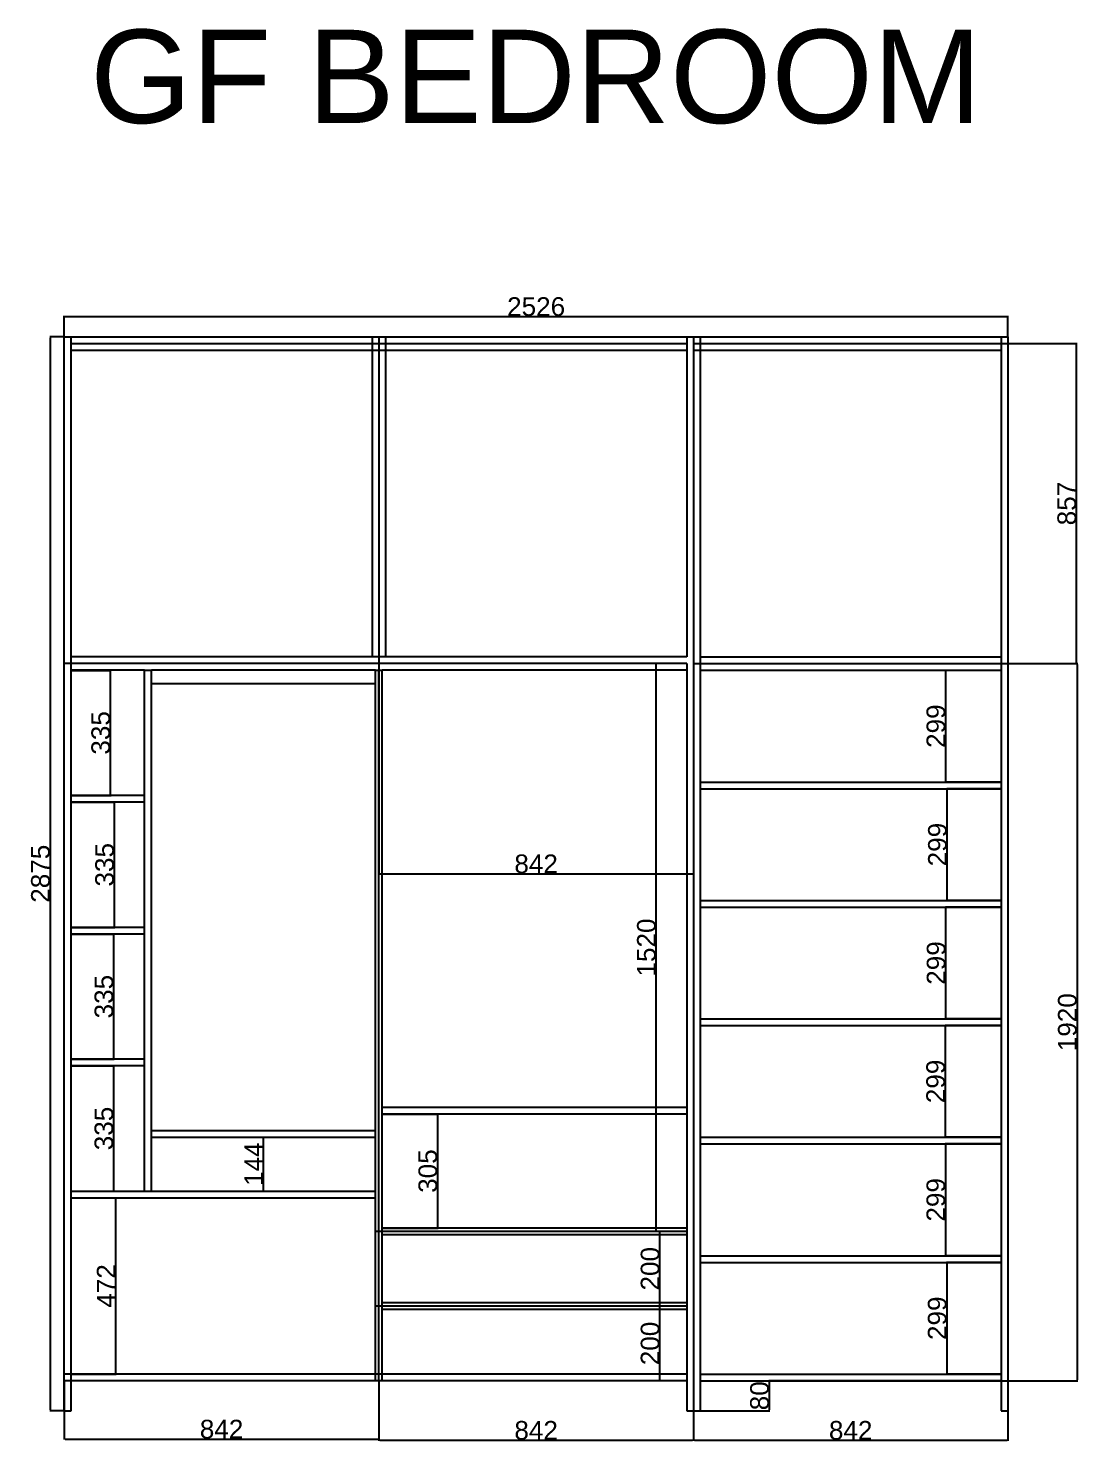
# Model space of a CAD drawing. Header units: millimetres. Extents: x 1394 to 14338, y -1257 to 4567.
# Drawn here: x 1394 to 4208, y 781 to 4567 of the extents above; entities that cross this region are included whole.
import ezdxf

# ---------------------------------------------------------------- set-up
doc = ezdxf.new("R2010")
doc.units = ezdxf.units.MM
doc.styles.add('Annotative', font='arial.ttf')
doc.styles.get("Standard").update_dxf_attribs({"font": 'arial.ttf'})
doc.dimstyles.new('ISO-25', dxfattribs={"dimtxt": 50, "dimasz": 2.5, "dimexe": 1.25, "dimexo": 0.625, "dimtad": 1, "dimtxsty": 'Standard', "dimcen": 2.5, "dimadec": 0, "dimazin": 0, "dimtfac": 1, "dimtmove": 0, "dimatfit": 3, "dimfxl": 1, "dimarcsym": 0})

# ---------------------------------------------------------------- blocks, each defined once
blk = doc.blocks.new('*D43')
at = {"color": 0, "lineweight": -2, "transparency": 16777216}
for p, q in [((4016.9, 2866.5), (4202.9, 2866.5)), ((4201.7, 2864), (4201.7, 949)), ((3998.9, 946.5), (4202.9, 946.5))]:
    blk.add_line(p, q, dxfattribs=at)
at = {"color": 0, "transparency": 16777216}
for points in [[(4201.3, 2864), (4202.1, 2864), (4201.7, 2866.5)], [(4201.3, 949), (4202.1, 949), (4201.7, 946.5)]]:
    blk.add_solid(points, dxfattribs=at)
at = {"layer": 'Defpoints', "color": 0, "transparency": 16777216}
for p in [(4016.3, 2866.5), (3998.3, 946.5), (4201.7, 946.5)]:
    blk.add_point(p, dxfattribs=at)
at = {"color": 0, "transparency": 16777216, "insert": (4175.5, 1906.5), "char_height": 50, "attachment_point": 5, "rotation": 90}
blk.add_mtext('1920', dxfattribs=at)
blk = doc.blocks.new('*D44')
at = {"color": 0, "lineweight": -2, "transparency": 16777216}
for p, q in [((3997.7, 946.5), (3376.4, 946.5)), ((3377.7, 869), (3377.7, 944)), ((3192.9, 866.5), (3378.9, 866.5))]:
    blk.add_line(p, q, dxfattribs=at)
at = {"color": 0, "transparency": 16777216}
for points in [[(3377.3, 944), (3378.1, 944), (3377.7, 946.5)], [(3377.3, 869), (3378.1, 869), (3377.7, 866.5)]]:
    blk.add_solid(points, dxfattribs=at)
at = {"layer": 'Defpoints', "color": 0, "transparency": 16777216}
for p in [(3377.7, 946.5), (3998.3, 946.5), (3192.3, 866.5)]:
    blk.add_point(p, dxfattribs=at)
at = {"color": 0, "transparency": 16777216, "insert": (3351.5, 906.5), "char_height": 50, "attachment_point": 5, "rotation": 90}
blk.add_mtext('80', dxfattribs=at)
blk = doc.blocks.new('*D45')
at = {"color": 0, "lineweight": -2, "transparency": 16777216}
for p, q in [((4016.9, 3723.5), (4201.4, 3723.5)), ((4200.1, 2869), (4200.1, 3721)), ((4016.9, 2866.5), (4201.4, 2866.5))]:
    blk.add_line(p, q, dxfattribs=at)
at = {"color": 0, "transparency": 16777216}
for points in [[(4199.7, 3721), (4200.6, 3721), (4200.1, 3723.5)], [(4199.7, 2869), (4200.6, 2869), (4200.1, 2866.5)]]:
    blk.add_solid(points, dxfattribs=at)
at = {"layer": 'Defpoints', "color": 0, "transparency": 16777216}
for p in [(4016.3, 3723.5), (4200.1, 3723.5), (4016.3, 2866.5)]:
    blk.add_point(p, dxfattribs=at)
at = {"color": 0, "transparency": 16777216, "insert": (4174, 3295), "char_height": 50, "attachment_point": 5, "rotation": 90}
blk.add_mtext('857', dxfattribs=at)
blk = doc.blocks.new('*D46')
at = {"color": 0, "lineweight": -2, "transparency": 16777216}
for p, q in [((3997.7, 2531.5), (3852.7, 2531.5)), ((3853.9, 2235), (3853.9, 2529)), ((3997.7, 2232.5), (3852.7, 2232.5))]:
    blk.add_line(p, q, dxfattribs=at)
at = {"color": 0, "transparency": 16777216}
for points in [[(3853.5, 2529), (3854.3, 2529), (3853.9, 2531.5)], [(3853.5, 2235), (3854.3, 2235), (3853.9, 2232.5)]]:
    blk.add_solid(points, dxfattribs=at)
at = {"layer": 'Defpoints', "color": 0, "transparency": 16777216}
for p in [(3853.9, 2531.5), (3998.3, 2531.5), (3998.3, 2232.5)]:
    blk.add_point(p, dxfattribs=at)
at = {"color": 0, "transparency": 16777216, "insert": (3827.8, 2382), "char_height": 50, "attachment_point": 5, "rotation": 90}
blk.add_mtext('299', dxfattribs=at)
blk = doc.blocks.new('*D47')
at = {"color": 0, "lineweight": -2, "transparency": 16777216}
for p, q in [((3997.7, 2214.5), (3849.2, 2214.5)), ((3850.4, 1918), (3850.4, 2212)), ((3997.7, 1915.5), (3849.2, 1915.5))]:
    blk.add_line(p, q, dxfattribs=at)
at = {"color": 0, "transparency": 16777216}
for points in [[(3850, 2212), (3850.9, 2212), (3850.4, 2214.5)], [(3850, 1918), (3850.9, 1918), (3850.4, 1915.5)]]:
    blk.add_solid(points, dxfattribs=at)
at = {"layer": 'Defpoints', "color": 0, "transparency": 16777216}
for p in [(3850.4, 2214.5), (3998.3, 2214.5), (3998.3, 1915.5)]:
    blk.add_point(p, dxfattribs=at)
at = {"color": 0, "transparency": 16777216, "insert": (3824.3, 2065), "char_height": 50, "attachment_point": 5, "rotation": 90}
blk.add_mtext('299', dxfattribs=at)
blk = doc.blocks.new('*D49')
at = {"color": 0, "lineweight": -2, "transparency": 16777216}
for p, q in [((3155.7, 1346.5), (3083.5, 1346.5)), ((3084.8, 1149), (3084.8, 1344)), ((3155.7, 1146.5), (3083.5, 1146.5))]:
    blk.add_line(p, q, dxfattribs=at)
at = {"color": 0, "transparency": 16777216}
for points in [[(3084.3, 1344), (3085.2, 1344), (3084.8, 1346.5)], [(3084.3, 1149), (3085.2, 1149), (3084.8, 1146.5)]]:
    blk.add_solid(points, dxfattribs=at)
at = {"layer": 'Defpoints', "color": 0, "transparency": 16777216}
for p in [(3084.8, 1346.5), (3156.3, 1346.5), (3156.3, 1146.5)]:
    blk.add_point(p, dxfattribs=at)
at = {"color": 0, "transparency": 16777216, "insert": (3058.6, 1246.5), "char_height": 50, "attachment_point": 5, "rotation": 90}
blk.add_mtext('200', dxfattribs=at)
blk = doc.blocks.new('*D50')
at = {"color": 0, "lineweight": -2, "transparency": 16777216}
for p, q in [((3155.7, 1146.5), (3083.5, 1146.5)), ((3084.8, 949), (3084.8, 1144)), ((3155.7, 946.5), (3083.5, 946.5))]:
    blk.add_line(p, q, dxfattribs=at)
at = {"color": 0, "transparency": 16777216}
for points in [[(3084.3, 1144), (3085.2, 1144), (3084.8, 1146.5)], [(3084.3, 949), (3085.2, 949), (3084.8, 946.5)]]:
    blk.add_solid(points, dxfattribs=at)
at = {"layer": 'Defpoints', "color": 0, "transparency": 16777216}
for p in [(3084.8, 1146.5), (3156.3, 1146.5), (3156.3, 946.5)]:
    blk.add_point(p, dxfattribs=at)
at = {"color": 0, "transparency": 16777216, "insert": (3058.6, 1046.5), "char_height": 50, "attachment_point": 5, "rotation": 90}
blk.add_mtext('200', dxfattribs=at)
blk = doc.blocks.new('*D51')
at = {"color": 0, "lineweight": -2, "transparency": 16777216}
for p, q in [((3155.7, 2866.5), (3073.6, 2866.5)), ((3074.9, 1349), (3074.9, 2864)), ((3155.7, 1346.5), (3073.6, 1346.5))]:
    blk.add_line(p, q, dxfattribs=at)
at = {"color": 0, "transparency": 16777216}
for points in [[(3074.4, 2864), (3075.3, 2864), (3074.9, 2866.5)], [(3074.4, 1349), (3075.3, 1349), (3074.9, 1346.5)]]:
    blk.add_solid(points, dxfattribs=at)
at = {"layer": 'Defpoints', "color": 0, "transparency": 16777216}
for p in [(3074.9, 2866.5), (3156.3, 2866.5), (3156.3, 1346.5)]:
    blk.add_point(p, dxfattribs=at)
at = {"color": 0, "transparency": 16777216, "insert": (3048.7, 2106.5), "char_height": 50, "attachment_point": 5, "rotation": 90}
blk.add_mtext('1520', dxfattribs=at)
blk = doc.blocks.new('*D52')
at = {"color": 0, "lineweight": -2, "transparency": 16777216}
for p, q in [((1508.9, 1436.5), (1629.4, 1436.5)), ((1628.1, 967), (1628.1, 1434)), ((1508.9, 964.5), (1629.4, 964.5))]:
    blk.add_line(p, q, dxfattribs=at)
at = {"color": 0, "transparency": 16777216}
for points in [[(1627.7, 1434), (1628.5, 1434), (1628.1, 1436.5)], [(1627.7, 967), (1628.5, 967), (1628.1, 964.5)]]:
    blk.add_solid(points, dxfattribs=at)
at = {"layer": 'Defpoints', "color": 0, "transparency": 16777216}
for p in [(1508.3, 1436.5), (1628.1, 1436.5), (1508.3, 964.5)]:
    blk.add_point(p, dxfattribs=at)
at = {"color": 0, "transparency": 16777216, "insert": (1602.4, 1200.5), "char_height": 50, "attachment_point": 5, "rotation": 90}
blk.add_mtext('472', dxfattribs=at)
blk = doc.blocks.new('*D53')
at = {"color": 0, "lineweight": -2, "transparency": 16777216}
for p, q in [((1508.9, 1789.5), (1624, 1789.5)), ((1622.7, 1457), (1622.7, 1787)), ((1508.9, 1454.5), (1624, 1454.5))]:
    blk.add_line(p, q, dxfattribs=at)
at = {"color": 0, "transparency": 16777216}
for points in [[(1622.3, 1787), (1623.1, 1787), (1622.7, 1789.5)], [(1622.3, 1457), (1623.1, 1457), (1622.7, 1454.5)]]:
    blk.add_solid(points, dxfattribs=at)
at = {"layer": 'Defpoints', "color": 0, "transparency": 16777216}
for p in [(1508.3, 1789.5), (1622.7, 1789.5), (1508.3, 1454.5)]:
    blk.add_point(p, dxfattribs=at)
at = {"color": 0, "transparency": 16777216, "insert": (1596.5, 1622), "char_height": 50, "attachment_point": 5, "rotation": 90}
blk.add_mtext('335', dxfattribs=at)
blk = doc.blocks.new('*D54')
at = {"color": 0, "lineweight": -2, "transparency": 16777216}
for p, q in [((1508.9, 2142.5), (1624, 2142.5)), ((1622.7, 1810), (1622.7, 2140)), ((1508.9, 1807.5), (1624, 1807.5))]:
    blk.add_line(p, q, dxfattribs=at)
at = {"color": 0, "transparency": 16777216}
for points in [[(1622.3, 2140), (1623.2, 2140), (1622.7, 2142.5)], [(1622.3, 1810), (1623.2, 1810), (1622.7, 1807.5)]]:
    blk.add_solid(points, dxfattribs=at)
at = {"layer": 'Defpoints', "color": 0, "transparency": 16777216}
for p in [(1508.3, 2142.5), (1622.7, 2142.5), (1508.3, 1807.5)]:
    blk.add_point(p, dxfattribs=at)
at = {"color": 0, "transparency": 16777216, "insert": (1596.6, 1975), "char_height": 50, "attachment_point": 5, "rotation": 90}
blk.add_mtext('335', dxfattribs=at)
blk = doc.blocks.new('*D55')
at = {"color": 0, "lineweight": -2, "transparency": 16777216}
for p, q in [((1508.9, 2495.5), (1625.8, 2495.5)), ((1624.6, 2163), (1624.6, 2493)), ((1508.9, 2160.5), (1625.8, 2160.5))]:
    blk.add_line(p, q, dxfattribs=at)
at = {"color": 0, "transparency": 16777216}
for points in [[(1624.1, 2493), (1625, 2493), (1624.6, 2495.5)], [(1624.1, 2163), (1625, 2163), (1624.6, 2160.5)]]:
    blk.add_solid(points, dxfattribs=at)
at = {"layer": 'Defpoints', "color": 0, "transparency": 16777216}
for p in [(1508.3, 2495.5), (1624.6, 2495.5), (1508.3, 2160.5)]:
    blk.add_point(p, dxfattribs=at)
at = {"color": 0, "transparency": 16777216, "insert": (1598.4, 2328), "char_height": 50, "attachment_point": 5, "rotation": 90}
blk.add_mtext('335', dxfattribs=at)
blk = doc.blocks.new('*D56')
at = {"color": 0, "lineweight": -2, "transparency": 16777216}
for p, q in [((1508.9, 2848.5), (1615.5, 2848.5)), ((1614.3, 2516), (1614.3, 2846)), ((1508.9, 2513.5), (1615.5, 2513.5))]:
    blk.add_line(p, q, dxfattribs=at)
at = {"color": 0, "transparency": 16777216}
for points in [[(1613.9, 2846), (1614.7, 2846), (1614.3, 2848.5)], [(1613.9, 2516), (1614.7, 2516), (1614.3, 2513.5)]]:
    blk.add_solid(points, dxfattribs=at)
at = {"layer": 'Defpoints', "color": 0, "transparency": 16777216}
for p in [(1508.3, 2848.5), (1614.3, 2848.5), (1508.3, 2513.5)]:
    blk.add_point(p, dxfattribs=at)
at = {"color": 0, "transparency": 16777216, "insert": (1588.1, 2681), "char_height": 50, "attachment_point": 5, "rotation": 90}
blk.add_mtext('335', dxfattribs=at)
blk = doc.blocks.new('*D57')
at = {"color": 0, "lineweight": -2, "transparency": 16777216}
for p, q in [((1723.9, 1598.5), (2024.5, 1598.5)), ((2023.3, 1457), (2023.3, 1596)), ((1723.9, 1454.5), (2024.5, 1454.5))]:
    blk.add_line(p, q, dxfattribs=at)
at = {"color": 0, "transparency": 16777216}
for points in [[(2022.9, 1596), (2023.7, 1596), (2023.3, 1598.5)], [(2022.9, 1457), (2023.7, 1457), (2023.3, 1454.5)]]:
    blk.add_solid(points, dxfattribs=at)
at = {"layer": 'Defpoints', "color": 0, "transparency": 16777216}
for p in [(1723.3, 1598.5), (2023.3, 1598.5), (1723.3, 1454.5)]:
    blk.add_point(p, dxfattribs=at)
at = {"color": 0, "transparency": 16777216, "insert": (1997.6, 1526.5), "char_height": 50, "attachment_point": 5, "rotation": 90}
blk.add_mtext('144', dxfattribs=at)
blk = doc.blocks.new('*D59')
at = {"color": 0, "lineweight": -2, "transparency": 16777216}
for p, q in [((2332.3, 945.9), (2332.3, 786.2)), ((3174.3, 945.9), (3174.3, 786.2)), ((2334.8, 787.5), (3171.8, 787.5))]:
    blk.add_line(p, q, dxfattribs=at)
at = {"color": 0, "transparency": 16777216}
for points in [[(2334.8, 787.9), (2334.8, 787.1), (2332.3, 787.5)], [(3171.8, 787.9), (3171.8, 787.1), (3174.3, 787.5)]]:
    blk.add_solid(points, dxfattribs=at)
at = {"layer": 'Defpoints', "color": 0, "transparency": 16777216}
for p in [(2332.3, 946.5), (3174.3, 946.5), (3174.3, 787.5)]:
    blk.add_point(p, dxfattribs=at)
at = {"color": 0, "transparency": 16777216, "insert": (2753.3, 813.7), "char_height": 50, "attachment_point": 5}
blk.add_mtext('842', dxfattribs=at)
blk = doc.blocks.new('*D60')
at = {"color": 0, "lineweight": -2, "transparency": 16777216}
for p, q in [((3174.3, 864.6), (3174.3, 786.2)), ((4016.3, 865.9), (4016.3, 786.2)), ((3176.8, 787.5), (4013.8, 787.5))]:
    blk.add_line(p, q, dxfattribs=at)
at = {"color": 0, "transparency": 16777216}
for points in [[(3176.8, 787.9), (3176.8, 787.1), (3174.3, 787.5)], [(4013.8, 787.9), (4013.8, 787.1), (4016.3, 787.5)]]:
    blk.add_solid(points, dxfattribs=at)
at = {"layer": 'Defpoints', "color": 0, "transparency": 16777216}
for p in [(3174.3, 865.3), (4016.3, 866.5), (4016.3, 787.5)]:
    blk.add_point(p, dxfattribs=at)
at = {"color": 0, "transparency": 16777216, "insert": (3595.3, 813.7), "char_height": 50, "attachment_point": 5}
blk.add_mtext('842', dxfattribs=at)
blk = doc.blocks.new('*D61')
at = {"color": 0, "lineweight": -2, "transparency": 16777216}
for p, q in [((2341.9, 1660.5), (2491.1, 1660.5)), ((2489.8, 1358), (2489.8, 1658)), ((2341.9, 1355.5), (2491.1, 1355.5))]:
    blk.add_line(p, q, dxfattribs=at)
at = {"color": 0, "transparency": 16777216}
for points in [[(2489.4, 1658), (2490.2, 1658), (2489.8, 1660.5)], [(2489.4, 1358), (2490.2, 1358), (2489.8, 1355.5)]]:
    blk.add_solid(points, dxfattribs=at)
at = {"layer": 'Defpoints', "color": 0, "transparency": 16777216}
for p in [(2341.3, 1660.5), (2489.8, 1660.5), (2341.3, 1355.5)]:
    blk.add_point(p, dxfattribs=at)
at = {"color": 0, "transparency": 16777216, "insert": (2463.6, 1508), "char_height": 50, "attachment_point": 5, "rotation": 90}
blk.add_mtext('305', dxfattribs=at)
blk = doc.blocks.new('*D62')
at = {"color": 0, "lineweight": -2, "transparency": 16777216}
for p, q in [((3997.7, 1897.5), (3847.9, 1897.5)), ((3849.2, 1601), (3849.2, 1895)), ((3997.7, 1598.5), (3847.9, 1598.5))]:
    blk.add_line(p, q, dxfattribs=at)
at = {"color": 0, "transparency": 16777216}
for points in [[(3848.8, 1895), (3849.6, 1895), (3849.2, 1897.5)], [(3848.8, 1601), (3849.6, 1601), (3849.2, 1598.5)]]:
    blk.add_solid(points, dxfattribs=at)
at = {"layer": 'Defpoints', "color": 0, "transparency": 16777216}
for p in [(3849.2, 1897.5), (3998.3, 1897.5), (3998.3, 1598.5)]:
    blk.add_point(p, dxfattribs=at)
at = {"color": 0, "transparency": 16777216, "insert": (3823, 1748), "char_height": 50, "attachment_point": 5, "rotation": 90}
blk.add_mtext('299', dxfattribs=at)
blk = doc.blocks.new('*D63')
at = {"color": 0, "lineweight": -2, "transparency": 16777216}
for p, q in [((3997.7, 1580.5), (3848.4, 1580.5)), ((3849.6, 1284), (3849.6, 1578)), ((3997.7, 1281.5), (3848.4, 1281.5))]:
    blk.add_line(p, q, dxfattribs=at)
at = {"color": 0, "transparency": 16777216}
for points in [[(3849.2, 1578), (3850, 1578), (3849.6, 1580.5)], [(3849.2, 1284), (3850, 1284), (3849.6, 1281.5)]]:
    blk.add_solid(points, dxfattribs=at)
at = {"layer": 'Defpoints', "color": 0, "transparency": 16777216}
for p in [(3849.6, 1580.5), (3998.3, 1580.5), (3998.3, 1281.5)]:
    blk.add_point(p, dxfattribs=at)
at = {"color": 0, "transparency": 16777216, "insert": (3823.5, 1431), "char_height": 50, "attachment_point": 5, "rotation": 90}
blk.add_mtext('299', dxfattribs=at)
blk = doc.blocks.new('*D64')
at = {"color": 0, "lineweight": -2, "transparency": 16777216}
for p, q in [((3997.7, 1263.5), (3852.1, 1263.5)), ((3853.4, 967), (3853.4, 1261)), ((3997.7, 964.5), (3852.1, 964.5))]:
    blk.add_line(p, q, dxfattribs=at)
at = {"color": 0, "transparency": 16777216}
for points in [[(3853, 1261), (3853.8, 1261), (3853.4, 1263.5)], [(3853, 967), (3853.8, 967), (3853.4, 964.5)]]:
    blk.add_solid(points, dxfattribs=at)
at = {"layer": 'Defpoints', "color": 0, "transparency": 16777216}
for p in [(3853.4, 1263.5), (3998.3, 1263.5), (3998.3, 964.5)]:
    blk.add_point(p, dxfattribs=at)
at = {"color": 0, "transparency": 16777216, "insert": (3827.2, 1114), "char_height": 50, "attachment_point": 5, "rotation": 90}
blk.add_mtext('299', dxfattribs=at)
blk = doc.blocks.new('*D65')
at = {"color": 0, "lineweight": -2, "transparency": 16777216}
for p, q in [((3997.7, 2848.5), (3848.6, 2848.5)), ((3849.8, 2552), (3849.8, 2846)), ((3997.7, 2549.5), (3848.6, 2549.5))]:
    blk.add_line(p, q, dxfattribs=at)
at = {"color": 0, "transparency": 16777216}
for points in [[(3849.4, 2846), (3850.2, 2846), (3849.8, 2848.5)], [(3849.4, 2552), (3850.2, 2552), (3849.8, 2549.5)]]:
    blk.add_solid(points, dxfattribs=at)
at = {"layer": 'Defpoints', "color": 0, "transparency": 16777216}
for p in [(3849.8, 2848.5), (3998.3, 2848.5), (3998.3, 2549.5)]:
    blk.add_point(p, dxfattribs=at)
at = {"color": 0, "transparency": 16777216, "insert": (3823.7, 2699), "char_height": 50, "attachment_point": 5, "rotation": 90}
blk.add_mtext('299', dxfattribs=at)
blk = doc.blocks.new('*D66')
at = {"color": 0, "lineweight": -2, "transparency": 16777216}
for p, q in [((1490.3, 945.9), (1490.3, 789.4)), ((2332.3, 945.9), (2332.3, 789.4)), ((1492.8, 790.7), (2329.8, 790.7))]:
    blk.add_line(p, q, dxfattribs=at)
at = {"color": 0, "transparency": 16777216}
for points in [[(1492.8, 791.1), (1492.8, 790.3), (1490.3, 790.7)], [(2329.8, 791.1), (2329.8, 790.3), (2332.3, 790.7)]]:
    blk.add_solid(points, dxfattribs=at)
at = {"layer": 'Defpoints', "color": 0, "transparency": 16777216}
for p in [(1490.3, 946.5), (2332.3, 946.5), (2332.3, 790.7)]:
    blk.add_point(p, dxfattribs=at)
at = {"color": 0, "transparency": 16777216, "insert": (1911.3, 816.9), "char_height": 50, "attachment_point": 5}
blk.add_mtext('842', dxfattribs=at)
blk = doc.blocks.new('*D69')
at = {"color": 0, "lineweight": -2, "transparency": 16777216}
for p, q in [((1489.7, 3741.5), (1451.6, 3741.5)), ((1452.9, 869), (1452.9, 3739)), ((1489.7, 866.5), (1451.6, 866.5))]:
    blk.add_line(p, q, dxfattribs=at)
at = {"color": 0, "transparency": 16777216}
for points in [[(1452.4, 3739), (1453.3, 3739), (1452.9, 3741.5)], [(1452.4, 869), (1453.3, 869), (1452.9, 866.5)]]:
    blk.add_solid(points, dxfattribs=at)
at = {"layer": 'Defpoints', "color": 0, "transparency": 16777216}
for p in [(1452.9, 3741.5), (1490.3, 3741.5), (1490.3, 866.5)]:
    blk.add_point(p, dxfattribs=at)
at = {"color": 0, "transparency": 16777216, "insert": (1426.7, 2304), "char_height": 50, "attachment_point": 5, "rotation": 90}
blk.add_mtext('2875', dxfattribs=at)
blk = doc.blocks.new('*D70')
at = {"color": 0, "lineweight": -2, "transparency": 16777216}
for p, q in [((1490.3, 3742.1), (1490.3, 3797.1)), ((1492.8, 3795.8), (4013.8, 3795.8)), ((4016.3, 3742.1), (4016.3, 3797.1))]:
    blk.add_line(p, q, dxfattribs=at)
at = {"color": 0, "transparency": 16777216}
for points in [[(1492.8, 3796.2), (1492.8, 3795.4), (1490.3, 3795.8)], [(4013.8, 3796.2), (4013.8, 3795.4), (4016.3, 3795.8)]]:
    blk.add_solid(points, dxfattribs=at)
at = {"layer": 'Defpoints', "color": 0, "transparency": 16777216}
for p in [(4016.3, 3795.8), (1490.3, 3741.5), (4016.3, 3741.5)]:
    blk.add_point(p, dxfattribs=at)
at = {"color": 0, "transparency": 16777216, "insert": (2753.3, 3822), "char_height": 50, "attachment_point": 5}
blk.add_mtext('2526', dxfattribs=at)
blk = doc.blocks.new('*D117')
at = {"color": 0, "lineweight": -2, "transparency": 16777216}
for p, q in [((2332.3, 2883.9), (2332.3, 2302.8)), ((2334.8, 2304), (3171.8, 2304)), ((3174.3, 2304.6), (3174.3, 2305.3))]:
    blk.add_line(p, q, dxfattribs=at)
at = {"color": 0, "transparency": 16777216}
for points in [[(2334.8, 2304.4), (2334.8, 2303.6), (2332.3, 2304)], [(3171.8, 2304.4), (3171.8, 2303.6), (3174.3, 2304)]]:
    blk.add_solid(points, dxfattribs=at)
at = {"layer": 'Defpoints', "color": 0, "transparency": 16777216}
for p in [(2332.3, 2884.5), (3174.3, 2304), (3174.3, 2304)]:
    blk.add_point(p, dxfattribs=at)
at = {"color": 0, "transparency": 16777216, "insert": (2753.3, 2330.2), "char_height": 50, "attachment_point": 5}
blk.add_mtext('842', dxfattribs=at)

msp = doc.modelspace()

# ---------------------------------------------------------------- linework, layer by layer
for p, q in [((1490.291, 866.509), (1490.291, 3741.509)), ((1490.291, 3741.509), (3174.291, 3741.509)), ((1508.291, 866.509), (1508.291, 3741.509)), ((1508.291, 3723.509), (3156.291, 3723.509)), ((2314.291, 3741.509), (2314.291, 2884.509)), ((2332.291, 3741.509), (2332.291, 2884.509)), ((2350.291, 3741.509), (2350.291, 2884.509)), ((3156.291, 3741.509), (3156.291, 2884.509)), ((3174.291, 3741.509), (3174.291, 866.509)), ((3174.291, 3741.509), (4016.291, 3741.509)), ((3174.291, 3723.509), (4016.291, 3723.509)), ((3192.291, 3741.509), (3192.291, 866.509)), ((3998.291, 3741.509), (3998.291, 866.509)), ((4016.291, 3741.509), (4016.291, 866.509)), ((4016.291, 3741.509), (4016.291, 866.509)), ((1508.291, 3705.509), (3156.291, 3705.509)), ((3174.291, 3705.509), (3998.291, 3705.509)), ((3156.291, 2884.509), (1508.291, 2884.509)), ((3192.291, 2884.509), (3998.291, 2884.509)), ((3156.291, 2866.509), (1490.291, 2866.509)), ((1705.291, 2848.509), (1508.291, 2848.509)), ((1705.291, 1454.509), (1705.291, 2848.509)), ((1705.291, 2848.509), (1723.291, 2848.509)), ((1723.291, 1454.509), (1723.291, 2848.509)), ((2323.291, 2848.509), (1723.291, 2848.509)), ((2323.291, 946.509), (2323.291, 2848.509)), ((2323.291, 2848.509), (2341.291, 2848.509)), ((2332.291, 946.509), (2332.291, 2848.509)), ((3156.291, 2848.509), (2341.291, 2848.509)), ((2341.291, 946.509), (2341.291, 2848.509)), ((3156.291, 2866.509), (3156.291, 866.509)), ((3174.291, 2866.509), (4016.291, 2866.509)), ((3192.291, 2848.509), (3998.291, 2848.509)), ((2323.291, 2812.509), (1723.291, 2812.509)), ((3192.291, 2549.509), (3998.291, 2549.509)), ((1705.291, 2513.509), (1508.291, 2513.509)), ((3192.291, 2531.509), (3998.291, 2531.509)), ((1705.291, 2495.509), (1508.291, 2495.509)), ((3192.291, 2232.509), (3998.291, 2232.509)), ((3192.291, 2214.509), (3998.291, 2214.509)), ((1705.291, 2160.509), (1508.291, 2160.509)), ((1705.291, 2142.509), (1508.291, 2142.509)), ((3192.291, 1915.509), (3998.291, 1915.509)), ((3192.291, 1897.509), (3998.291, 1897.509)), ((1705.291, 1807.509), (1508.291, 1807.509)), ((1705.291, 1789.509), (1508.291, 1789.509)), ((3156.291, 1678.509), (2341.291, 1678.509)), ((3156.291, 1660.509), (2341.291, 1660.509)), ((1723.291, 1616.509), (2323.291, 1616.509)), ((1723.291, 1598.509), (2323.291, 1598.509)), ((3192.291, 1598.509), (3998.291, 1598.509)), ((3192.291, 1580.509), (3998.291, 1580.509)), ((1508.291, 1454.509), (2323.291, 1454.509)), ((1508.291, 1436.509), (2323.291, 1436.509)), ((3156.291, 1346.509), (2323.291, 1346.509)), ((3156.291, 1355.509), (2341.291, 1355.509)), ((3156.291, 1337.509), (2341.291, 1337.509)), ((3192.291, 1281.509), (3998.291, 1281.509)), ((3192.291, 1263.509), (3998.291, 1263.509)), ((3156.291, 1146.509), (2323.291, 1146.509)), ((3156.291, 1155.509), (2341.291, 1155.509)), ((3156.291, 1137.509), (2341.291, 1137.509)), ((3156.291, 964.509), (1490.291, 964.509)), ((3192.291, 964.509), (3998.291, 964.509)), ((3156.291, 946.509), (1490.291, 946.509)), ((3192.291, 946.509), (3998.291, 946.509)), ((1490.291, 866.509), (1508.291, 866.509)), ((3156.291, 866.509), (3174.291, 866.509)), ((3174.291, 866.509), (3192.291, 866.509)), ((3998.291, 866.509), (4016.291, 866.509))]:
    msp.add_line(p, q)

# ---------------------------------------------------------------- texts
at = {"insert": (1559.488, 4563.54), "char_height": 250, "attachment_point": 1, "style": 'Annotative'}
msp.add_mtext_dynamic_manual_height_columns('GF BEDROOM', width=2907.23657, gutter_width=12.5, heights=[0], dxfattribs=at)

# ---------------------------------------------------------------- dimensions: what is measured, and where the dimension line sits
for base, p1, p2, picture, middle in [((4016.291, 3795.822), (1490.291, 3741.509), (4016.291, 3741.509), '*D70', (2753.291, 3821.975)), ((3174.291, 2304.009), (2332.291, 2884.509), (3174.291, 2304.009), '*D117', (2753.291, 2330.163))]:
    dim = msp.add_linear_dim(base=base, p1=p1, p2=p2, dimstyle='ISO-25')
    dim.commit()
    dim.dimension.update_dxf_attribs({"geometry": picture, "text_midpoint": middle})
for base, p1, p2, picture, middle in [((1452.856, 3741.509), (1490.291, 866.509), (1490.291, 3741.509), '*D69', (1426.702, 2304.009)), ((4200.137, 3723.509), (4016.291, 2866.509), (4016.291, 3723.509), '*D45', (4173.983, 3295.009)), ((3074.86, 2866.509), (3156.291, 1346.509), (3156.291, 2866.509), '*D51', (3048.706, 2106.509)), ((3849.814, 2848.509), (3998.291, 2549.509), (3998.291, 2848.509), '*D65', (3823.66, 2699.009)), ((4201.694, 946.509), (4016.291, 2866.509), (3998.291, 946.509), '*D43', (4175.541, 1906.509)), ((1624.554, 2495.509), (1508.291, 2160.509), (1508.291, 2495.509), '*D55', (1598.383, 2328.009)), ((1622.749, 2142.509), (1508.291, 1807.509), (1508.291, 2142.509), '*D54', (1596.578, 1975.009)), ((3849.189, 1897.509), (3998.291, 1598.509), (3998.291, 1897.509), '*D62', (3823.036, 1748.009)), ((1622.716, 1789.509), (1508.291, 1454.509), (1508.291, 1789.509), '*D53', (1596.545, 1622.009)), ((2489.81, 1660.509), (2341.291, 1355.509), (2341.291, 1660.509), '*D61', (2463.639, 1508.009)), ((2023.291, 1598.509), (1723.291, 1454.509), (1723.291, 1598.509), '*D57', (1997.564, 1526.509)), ((3849.618, 1580.509), (3998.291, 1281.509), (3998.291, 1580.509), '*D63', (3823.464, 1431.009)), ((1628.13, 1436.509), (1508.291, 964.509), (1508.291, 1436.509), '*D52', (1602.402, 1200.509)), ((3084.761, 1346.509), (3156.291, 1146.509), (3156.291, 1346.509), '*D49', (3058.607, 1246.509)), ((3853.368, 1263.509), (3998.291, 964.509), (3998.291, 1263.509), '*D64', (3827.214, 1114.009)), ((3084.761, 1146.509), (3156.291, 946.509), (3156.291, 1146.509), '*D50', (3058.607, 1046.509)), ((3377.694, 946.509), (3192.291, 866.509), (3998.291, 946.509), '*D44', (3351.541, 906.509))]:
    dim = msp.add_linear_dim(base=base, p1=p1, p2=p2, angle=90, dimstyle='ISO-25')
    dim.commit()
    dim.dimension.update_dxf_attribs({"geometry": picture, "text_midpoint": middle})
for base, p1, p2, picture, middle in [((1614.291, 2848.509), (1508.291, 2513.509), (1508.291, 2848.509), '*D56', (1614.291, 2681.009)), ((3853.913, 2531.509), (3998.291, 2232.509), (3998.291, 2531.509), '*D46', (3853.913, 2382.009)), ((3850.439, 2214.509), (3998.291, 1915.509), (3998.291, 2214.509), '*D47', (3850.439, 2065.009))]:
    dim = msp.add_linear_dim(base=base, p1=p1, p2=p2, angle=90, dimstyle='ISO-25')
    dim.commit()
    dim.dimension.update_dxf_attribs({"geometry": picture, "text_midpoint": middle, "dimtype": 160})
for base, p1, p2, picture, middle in [((2332.291, 790.698), (1490.291, 946.509), (2332.291, 946.509), '*D66', (1911.291, 790.698)), ((3174.291, 787.499), (2332.291, 946.509), (3174.291, 946.509), '*D59', (2753.291, 787.499)), ((4016.291, 787.499), (3174.291, 865.259), (4016.291, 866.509), '*D60', (3595.291, 787.499))]:
    dim = msp.add_linear_dim(base=base, p1=p1, p2=p2, dimstyle='ISO-25')
    dim.commit()
    dim.dimension.update_dxf_attribs({"geometry": picture, "text_midpoint": middle, "dimtype": 160})

doc.saveas('drawing.dxf')
